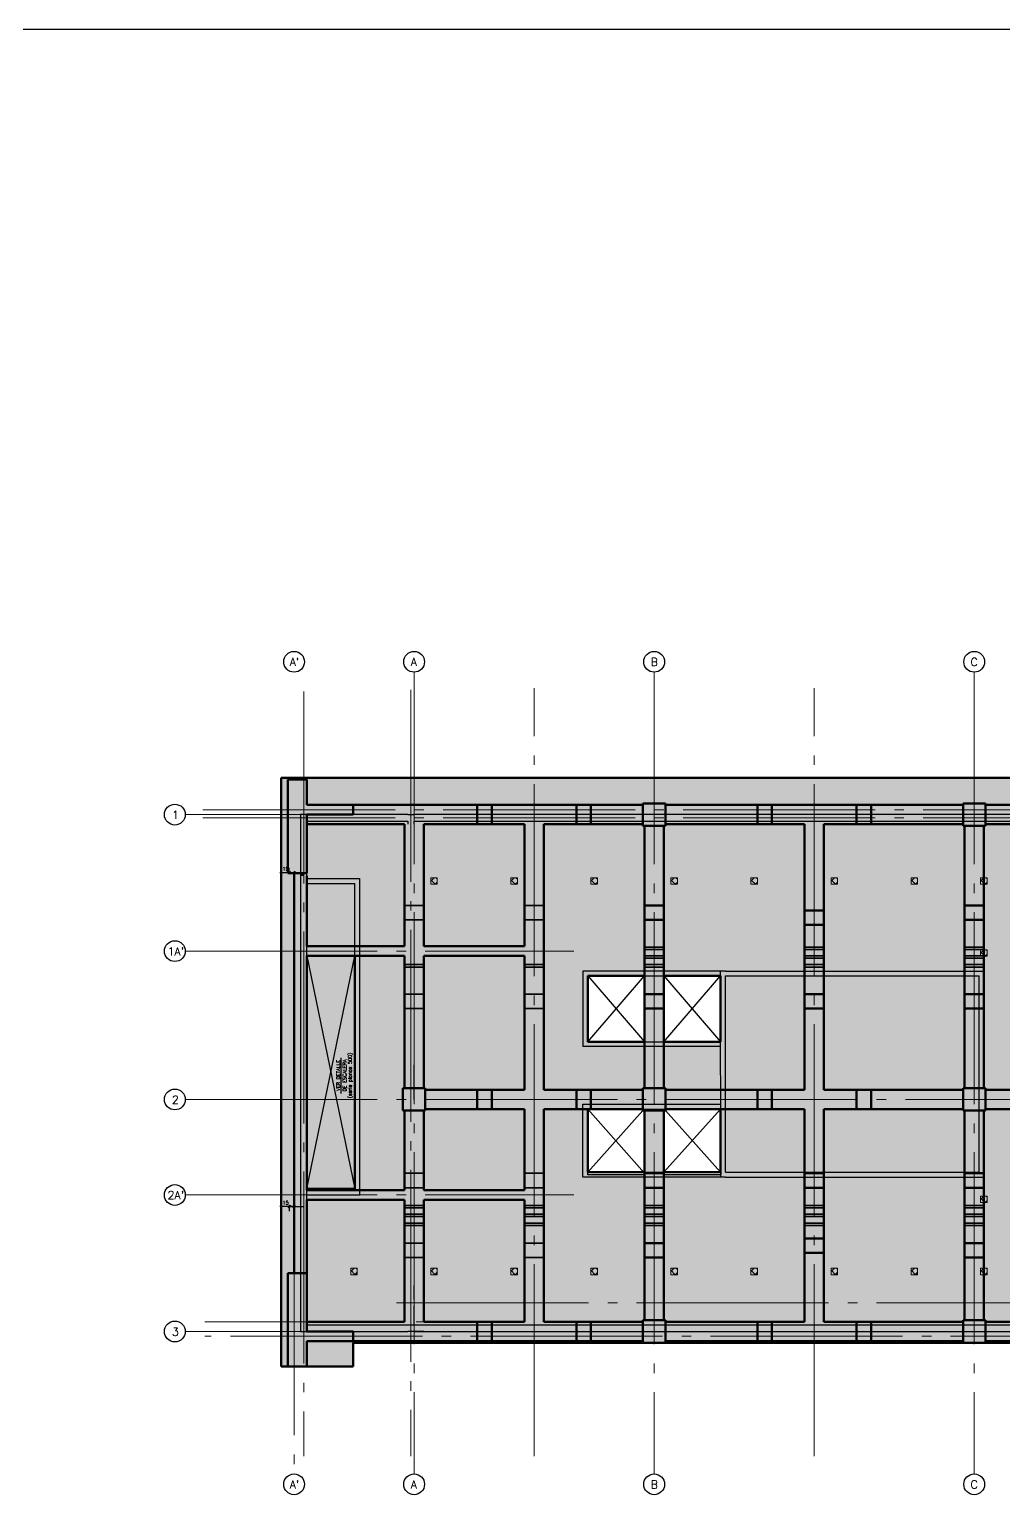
# Model space of a CAD drawing. Extents: x -970 to 10525, y -5 to 8110.
# Drawn here: x 4777 to 7822, y 3531 to 8110 of the extents above; entities that cross this region are included whole.
import ezdxf
from ezdxf.enums import TextEntityAlignment as Align
from ezdxf.xclip import XClip

# ---------------------------------------------------------------- set-up
doc = ezdxf.new("R2010")
doc.units = 0
doc.header["$LTSCALE"] = 60
doc.header["$MEASUREMENT"] = 0
doc.header["$XCLIPFRAME"] = 0
for name, pattern in [('2024_22-102$0$DASHED', [0.75, 0.5, -0.25]), ('2024_22-102$0$EJES', [12.5, 10, -1, 0.5, -1]), ('2024_22-102$0$HIDDEN', [0.375, 0.25, -0.125]), ('2024_22-102$0$RLE-PROYECCION', [53.5785, 35.71875, -17.85975])]:
    doc.linetypes.add(name, pattern=pattern)
doc.layers.get('0').update_dxf_attribs({"linetype": 'CONTINUOUS'})
for name, color, linetype in [('2024_22-102$0$RLA-TEXTOS1', 9, 'CONTINUOUS'), ('2024_22-102$0$RLE-COTAS1', 2, 'CONTINUOUS'), ('2024_22-102$0$RLE-HATCH2', 1, '2024_22-102$0$HIDDEN'), ('2024_22-102$0$RLE-SEGMENTOS1', 3, 'CONTINUOUS'), ('2024_22-102$0$RLE-VANOS', 1, 'CONTINUOUS'), ('HATCH CARGAS', 1, 'CONTINUOUS'), ('RLA-FORMATO', 7, 'CONTINUOUS')]:
    doc.layers.add(name, color=color, linetype=linetype)
for name, color, linetype, lineweight in [('2024_22-102$0$RLE-EJE', 3, 'CONTINUOUS', 25), ('2024_22-102$0$RLE-EJES', 1, '2024_22-102$0$EJES', 15), ('2024_22-102$0$RLE-LOSA', 90, 'CONTINUOUS', 15), ('2024_22-102$0$RLE-MURO', 3, 'CONTINUOUS', 25), ('2024_22-102$0$RLE-PILAR', 3, 'CONTINUOUS', 25), ('2024_22-102$0$RLE-PROYECCION', 3, 'CONTINUOUS', 15), ('2024_22-102$0$RLE-VIGA', 3, 'CONTINUOUS', 15)]:
    doc.layers.add(name, color=color, linetype=linetype, lineweight=lineweight)
doc.styles.add('2024_22-102$0$ROMAND', font='romand', dxfattribs={"height": 31.5})
doc.styles.add('2024_22-102$0$ROMANS', font='romans.shx', dxfattribs={"height": 11.25})
doc.dimstyles.new('2024_22-102$0$ING-50', dxfattribs={"dimscale": 50, "dimtxt": 0.27, "dimasz": 0.3, "dimexe": 0, "dimexo": 0, "dimgap": 0.1, "dimtad": 1, "dimdec": 1, "dimzin": 12, "dimdsep": 46, "dimtxsty": '2024_22-102$0$ROMANS', "dimblk": '2024_22-102$0$TICK1', "dimblk1": '2024_22-102$0$TICK1', "dimblk2": '2024_22-102$0$TICK1', "dimcen": 0.09, "dimclrd": 2, "dimclre": 1, "dimclrt": 3, "dimadec": 0, "dimazin": 0, "dimtfac": 1, "dimtdec": 0, "dimtix": 1, "dimtmove": 2, "dimatfit": 3, "dimldrblk": '2024_22-102$0$TICK1', "dimfxl": 0, "dimfxlon": 1, "dimtolj": 1, "dimtzin": 0, "dimarcsym": 0})

# ---------------------------------------------------------------- blocks, each defined once
blk = doc.blocks.new('2024_22-102$0$TICK1')
at = {"color": 2}
for points in [[(0, 0), (-1, 0)], [(0, 0), (1, 0)]]:
    blk.add_lwpolyline(points, dxfattribs=at)
at = {"color": 2, "const_width": 0.2}
blk.add_lwpolyline([(-0.3, -0.3), (0.3, 0.3)], dxfattribs=at)
blk = doc.blocks.new('*D37')
at = {"layer": '2024_22-102$0$RLE-COTAS1', "color": 2, "lineweight": -2, "transparency": 16777216}
for p, q in [((1080.2, 1803.4), (1065.2, 1803.4)), ((1095.2, 1803.4), (1110.2, 1803.4)), ((1125.2, 1803.4), (1140.2, 1803.4))]:
    blk.add_line(p, q, dxfattribs=at)
at = {"layer": '2024_22-102$0$RLE-COTAS1', "color": 1, "lineweight": -2, "transparency": 16777216}
for p, q in [((1095.2, 1808.4), (1095.2, 1788.4)), ((1110.2, 1809.8), (1110.2, 1788.4))]:
    blk.add_line(p, q, dxfattribs=at)
at = {"layer": '2024_22-102$0$RLE-COTAS1', "color": 2, "lineweight": -2, "transparency": 16777216, "xscale": 15, "yscale": 15, "zscale": 15}
blk.add_blockref('2024_22-102$0$TICK1', (1095.2, 1803.4), dxfattribs=at)
at = {"layer": '2024_22-102$0$RLE-COTAS1', "color": 2, "lineweight": -2, "transparency": 16777216, "xscale": 15, "yscale": 15, "zscale": 15, "rotation": 180}
blk.add_blockref('2024_22-102$0$TICK1', (1110.2, 1803.4), dxfattribs=at)
at = {"layer": '2024_22-102$0$RLE-COTAS1', "color": 3, "transparency": 16777216, "insert": (1074.2, 1820.9), "char_height": 11.25, "width": 22.151, "attachment_point": 1, "line_spacing_factor": 0.941778, "style": '2024_22-102$0$ROMANS'}
blk.add_mtext('\\A1;15', dxfattribs=at)
blk = doc.blocks.new('*D39')
at = {"layer": '2024_22-102$0$RLE-COTAS1', "color": 2, "lineweight": -2, "transparency": 16777216}
for p, q in [((1080.2, 2846.5), (1065.2, 2846.5)), ((1095.2, 2846.5), (1110.2, 2846.5)), ((1125.2, 2846.5), (1140.2, 2846.5))]:
    blk.add_line(p, q, dxfattribs=at)
at = {"layer": '2024_22-102$0$RLE-COTAS1', "color": 1, "lineweight": -2, "transparency": 16777216}
for p, q in [((1095.2, 2841.5), (1095.2, 2861.5)), ((1110.2, 2851.5), (1110.2, 2831.5))]:
    blk.add_line(p, q, dxfattribs=at)
at = {"layer": '2024_22-102$0$RLE-COTAS1', "color": 2, "lineweight": -2, "transparency": 16777216, "xscale": 15, "yscale": 15, "zscale": 15}
blk.add_blockref('2024_22-102$0$TICK1', (1095.2, 2846.5), dxfattribs=at)
at = {"layer": '2024_22-102$0$RLE-COTAS1', "color": 2, "lineweight": -2, "transparency": 16777216, "xscale": 15, "yscale": 15, "zscale": 15, "rotation": 180}
blk.add_blockref('2024_22-102$0$TICK1', (1110.2, 2846.5), dxfattribs=at)
at = {"layer": '2024_22-102$0$RLE-COTAS1', "color": 3, "transparency": 16777216, "insert": (1073.8, 2864.1), "char_height": 11.25, "width": 22.151, "attachment_point": 1, "line_spacing_factor": 0.941778, "style": '2024_22-102$0$ROMANS'}
blk.add_mtext('\\A1;15', dxfattribs=at)
blk = doc.blocks.new('2024_22-102')
at = {"layer": '2024_22-102$0$RLE-HATCH2', "linetype": '2024_22-102$0$RLE-PROYECCION'}
h = blk.add_hatch(dxfattribs=at)
h.set_pattern_fill('ANSI37', color=1, scale=5.15625, style=0)
h.set_pattern_definition([(45, (-66652.227, 21923.207), (-11.5761114, 11.5761114), []), (135, (-66652.227, 21923.207), (-11.5761114, -11.5761114), [])])
h.paths.add_polyline_path([(1557.7, 2810.433), (1557.7, 2830.433), (1537.7, 2830.433), (1537.7, 2810.433)])
h = blk.add_hatch(dxfattribs=at)
h.set_pattern_fill('ANSI37', color=1, scale=5.15625, style=0)
h.set_pattern_definition([(45, (-66402.227, 21923.207), (-11.5761114, 11.5761114), []), (135, (-66402.227, 21923.207), (-11.5761114, -11.5761114), [])])
h.paths.add_polyline_path([(1807.7, 2810.433), (1807.7, 2830.433), (1787.7, 2830.433), (1787.7, 2810.433)])
h = blk.add_hatch(dxfattribs=at)
h.set_pattern_fill('ANSI37', color=1, scale=5.15625, style=0)
h.set_pattern_definition([(45, (-66152.227, 21923.207), (-11.5761114, 11.5761114), []), (135, (-66152.227, 21923.207), (-11.5761114, -11.5761114), [])])
h.paths.add_polyline_path([(2057.7, 2810.433), (2057.7, 2830.433), (2037.7, 2830.433), (2037.7, 2810.433)])
h = blk.add_hatch(dxfattribs=at)
h.set_pattern_fill('ANSI37', color=1, scale=5.15625, style=0)
h.set_pattern_definition([(45, (-65902.227, 21923.207), (-11.5761114, 11.5761114), []), (135, (-65902.227, 21923.207), (-11.5761114, -11.5761114), [])])
h.paths.add_polyline_path([(2307.7, 2810.433), (2307.7, 2830.433), (2287.7, 2830.433), (2287.7, 2810.433)])
h = blk.add_hatch(dxfattribs=at)
h.set_pattern_fill('ANSI37', color=1, scale=5.15625, style=0)
h.set_pattern_definition([(45, (-65652.227, 21923.207), (-11.5761114, 11.5761114), []), (135, (-65652.227, 21923.207), (-11.5761114, -11.5761114), [])])
h.paths.add_polyline_path([(2557.7, 2810.433), (2557.7, 2830.433), (2537.7, 2830.433), (2537.7, 2810.433)])
h = blk.add_hatch(dxfattribs=at)
h.set_pattern_fill('ANSI37', color=1, scale=5.15625, style=0)
h.set_pattern_definition([(45, (-65402.227, 21923.207), (-11.5761114, 11.5761114), []), (135, (-65402.227, 21923.207), (-11.5761114, -11.5761114), [])])
h.paths.add_polyline_path([(2807.7, 2810.433), (2807.7, 2830.433), (2787.7, 2830.433), (2787.7, 2810.433)])
h = blk.add_hatch(dxfattribs=at)
h.set_pattern_fill('ANSI37', color=1, scale=5.15625, style=0)
h.set_pattern_definition([(45, (-65152.227, 21923.207), (-11.5761114, 11.5761114), []), (135, (-65152.227, 21923.207), (-11.5761114, -11.5761114), [])])
h.paths.add_polyline_path([(3057.7, 2810.433), (3057.7, 2830.433), (3037.7, 2830.433), (3037.7, 2810.433)])
h = blk.add_hatch(dxfattribs=at)
h.set_pattern_fill('ANSI37', color=1, scale=5.15625, style=0)
h.set_pattern_definition([(45, (-64934.727, 21923.207), (-11.5761114, 11.5761114), []), (135, (-64934.727, 21923.207), (-11.5761114, -11.5761114), [])])
h.paths.add_polyline_path([(3275.2, 2810.433), (3275.2, 2830.433), (3255.2, 2830.433), (3255.2, 2810.433)])
h = blk.add_hatch(dxfattribs=at)
h.set_pattern_fill('ANSI37', color=1, scale=5.15625, style=0)
h.set_pattern_definition([(45, (-64934.727, 21698.207), (-11.5761114, 11.5761114), []), (135, (-64934.727, 21698.207), (-11.5761114, -11.5761114), [])])
h.paths.add_polyline_path([(3275.2, 2585.433), (3275.2, 2605.433), (3255.2, 2605.433), (3255.2, 2585.433)])
h = blk.add_hatch(dxfattribs=at)
h.set_pattern_fill('ANSI37', color=1, scale=5.15625, style=0)
h.set_pattern_definition([(45, (-64934.727, 20928.207), (-11.5761114, 11.5761114), []), (135, (-64934.727, 20928.207), (-11.5761114, -11.5761114), [])])
h.paths.add_polyline_path([(3275.2, 1815.433), (3275.2, 1835.433), (3255.2, 1835.433), (3255.2, 1815.433)])
h = blk.add_hatch(dxfattribs=at)
h.set_pattern_fill('ANSI37', color=1, scale=5.15625, style=0)
h.set_pattern_definition([(45, (-66902.227, 20703.207), (-11.5761114, 11.5761114), []), (135, (-66902.227, 20703.207), (-11.5761114, -11.5761114), [])])
h.paths.add_polyline_path([(1307.7, 1590.433), (1307.7, 1610.433), (1287.7, 1610.433), (1287.7, 1590.433)])
h = blk.add_hatch(dxfattribs=at)
h.set_pattern_fill('ANSI37', color=1, scale=5.15625, style=0)
h.set_pattern_definition([(45, (-66652.227, 20703.207), (-11.5761114, 11.5761114), []), (135, (-66652.227, 20703.207), (-11.5761114, -11.5761114), [])])
h.paths.add_polyline_path([(1557.7, 1590.433), (1557.7, 1610.433), (1537.7, 1610.433), (1537.7, 1590.433)])
h = blk.add_hatch(dxfattribs=at)
h.set_pattern_fill('ANSI37', color=1, scale=5.15625, style=0)
h.set_pattern_definition([(45, (-66402.227, 20703.207), (-11.5761114, 11.5761114), []), (135, (-66402.227, 20703.207), (-11.5761114, -11.5761114), [])])
h.paths.add_polyline_path([(1807.7, 1590.433), (1807.7, 1610.433), (1787.7, 1610.433), (1787.7, 1590.433)])
h = blk.add_hatch(dxfattribs=at)
h.set_pattern_fill('ANSI37', color=1, scale=5.15625, style=0)
h.set_pattern_definition([(45, (-66152.227, 20703.207), (-11.5761114, 11.5761114), []), (135, (-66152.227, 20703.207), (-11.5761114, -11.5761114), [])])
h.paths.add_polyline_path([(2057.7, 1590.433), (2057.7, 1610.433), (2037.7, 1610.433), (2037.7, 1590.433)])
h = blk.add_hatch(dxfattribs=at)
h.set_pattern_fill('ANSI37', color=1, scale=5.15625, style=0)
h.set_pattern_definition([(45, (-65902.227, 20703.207), (-11.5761114, 11.5761114), []), (135, (-65902.227, 20703.207), (-11.5761114, -11.5761114), [])])
h.paths.add_polyline_path([(2307.7, 1590.433), (2307.7, 1610.433), (2287.7, 1610.433), (2287.7, 1590.433)])
h = blk.add_hatch(dxfattribs=at)
h.set_pattern_fill('ANSI37', color=1, scale=5.15625, style=0)
h.set_pattern_definition([(45, (-65652.227, 20703.207), (-11.5761114, 11.5761114), []), (135, (-65652.227, 20703.207), (-11.5761114, -11.5761114), [])])
h.paths.add_polyline_path([(2557.7, 1590.433), (2557.7, 1610.433), (2537.7, 1610.433), (2537.7, 1590.433)])
h = blk.add_hatch(dxfattribs=at)
h.set_pattern_fill('ANSI37', color=1, scale=5.15625, style=0)
h.set_pattern_definition([(45, (-65402.227, 20703.207), (-11.5761114, 11.5761114), []), (135, (-65402.227, 20703.207), (-11.5761114, -11.5761114), [])])
h.paths.add_polyline_path([(2807.7, 1590.433), (2807.7, 1610.433), (2787.7, 1610.433), (2787.7, 1590.433)])
h = blk.add_hatch(dxfattribs=at)
h.set_pattern_fill('ANSI37', color=1, scale=5.15625, style=0)
h.set_pattern_definition([(45, (-65152.227, 20703.207), (-11.5761114, 11.5761114), []), (135, (-65152.227, 20703.207), (-11.5761114, -11.5761114), [])])
h.paths.add_polyline_path([(3057.7, 1590.433), (3057.7, 1610.433), (3037.7, 1610.433), (3037.7, 1590.433)])
h = blk.add_hatch(dxfattribs=at)
h.set_pattern_fill('ANSI37', color=1, scale=5.15625, style=0)
h.set_pattern_definition([(45, (-64934.727, 20703.207), (-11.5761114, 11.5761114), []), (135, (-64934.727, 20703.207), (-11.5761114, -11.5761114), [])])
h.paths.add_polyline_path([(3275.2, 1590.433), (3275.2, 1610.433), (3255.2, 1610.433), (3255.2, 1590.433)])
at = {"layer": '2024_22-102$0$RLA-TEXTOS1', "color": 5}
blk.add_line((1257.126, 2156.859), (1257.126, 2268.064), dxfattribs=at)
at = {"layer": '2024_22-102$0$RLE-EJE'}
for centre in [(1110.199, 3505.433), (1485.2, 3505.433), (2235.2, 3505.433), (3235.2, 3505.433), (737.699, 3027.933), (737.699, 2601.433), (737.699, 2137.933), (737.699, 1839.433), (737.699, 1412.933), (1110.199, 935.433), (1485.2, 935.433), (2235.2, 935.433), (3235.2, 935.433)]:
    blk.add_circle(centre, 32.5, dxfattribs=at)
at = {"layer": '2024_22-102$0$RLE-EJES', "linetype": '2024_22-102$0$EJES', "lineweight": 9}
for p, q in [((1485.2, 3472.933), (1485.2, 967.933)), ((2235.2, 3472.933), (2235.2, 967.933)), ((3235.2, 3472.933), (3235.2, 967.933)), ((770.199, 3027.933), (4570.199, 3027.933)), ((770.199, 2601.433), (1984.718, 2601.433)), ((770.199, 2137.933), (4570.199, 2137.933)), ((770.199, 1839.433), (1984.718, 1839.433)), ((1110.199, 1688.755), (1110.199, 967.933)), ((770.199, 1412.933), (4570.199, 1412.933))]:
    blk.add_line(p, q, dxfattribs=at)
at = {"layer": '2024_22-102$0$RLE-EJES', "linetype": '2024_22-102$0$EJES'}
for p, q in [((1140.199, 3412.933), (1140.199, 1022.933)), ((1475.2, 3417.933), (1475.2, 1022.933)), ((1860.2, 1022.933), (1860.2, 3422.933)), ((2735.2, 1022.933), (2735.2, 3422.933)), ((825.554, 3042.933), (4515.554, 3042.933)), ((825.554, 3017.933), (4515.554, 3017.933)), ((1430.2, 1502.933), (4460.2, 1502.933)), ((831.199, 1442.933), (1560.199, 1442.933)), ((4511.199, 1397.933), (831.199, 1397.933))]:
    blk.add_line(p, q, dxfattribs=at)
at = {"layer": '2024_22-102$0$RLE-LOSA', "color": 3, "lineweight": 50}
for p, q in [((1070.199, 1303.933), (1070.199, 3142.933)), ((1070.199, 3142.933), (4270.199, 3142.933)), ((1300.199, 1858.433), (1300.199, 2586.433)), ((2027.5, 2523.933), (2027.5, 2317.933)), ((2205.2, 2523.933), (2027.5, 2523.933)), ((2442.9, 2523.933), (2265.2, 2523.933)), ((2442.9, 2523.933), (2442.9, 2317.933)), ((2205.2, 2317.933), (2027.5, 2317.933)), ((2442.9, 2317.933), (2265.2, 2317.933)), ((2027.5, 1910.433), (2027.5, 2107.933)), ((2442.9, 1910.433), (2442.9, 2107.933)), ((2205.2, 1910.433), (2027.5, 1910.433)), ((2442.9, 1910.433), (2265.2, 1910.433)), ((1150.199, 1858.433), (1300.199, 1858.433)), ((2200.2, 1377.933), (1295.199, 1377.933)), ((1295.199, 1377.933), (1295.199, 1303.933)), ((3200.2, 1377.933), (2270.2, 1377.933)), ((4245.2, 1377.933), (3270.2, 1377.933)), ((1295.199, 1303.933), (1070.199, 1303.933))]:
    blk.add_line(p, q, dxfattribs=at)
at = {"layer": '2024_22-102$0$RLE-MURO', "lineweight": 70}
for p, q in [((1090.199, 2845.433), (1090.199, 3137.433)), ((1090.199, 3137.433), (1150.199, 3137.433)), ((1150.199, 3137.433), (1150.199, 3057.933)), ((1150.199, 3057.933), (1295.199, 3057.933)), ((1150.199, 3027.933), (1150.199, 2845.433)), ((1295.199, 3027.933), (1150.199, 3027.933)), ((1295.199, 3057.933), (1295.199, 3027.933)), ((1150.199, 2845.433), (1090.199, 2845.433)), ((1090.199, 1303.933), (1090.199, 1595.433)), ((1090.199, 1595.433), (1150.199, 1595.433)), ((1150.199, 1595.433), (1150.199, 1412.933)), ((1150.199, 1412.933), (1295.199, 1412.933)), ((1295.199, 1382.933), (1150.199, 1382.933)), ((1150.199, 1382.933), (1150.199, 1303.933)), ((1295.199, 1412.933), (1295.199, 1382.933)), ((1150.199, 1303.933), (1090.199, 1303.933))]:
    blk.add_line(p, q, dxfattribs=at)
at = {"layer": '2024_22-102$0$RLE-PILAR', "lineweight": 70}
for p, q in [((2200.2, 2992.933), (2200.2, 3062.933)), ((2200.2, 3062.933), (2270.2, 3062.933)), ((2270.2, 3062.933), (2270.2, 2992.933)), ((3200.2, 2992.933), (3200.2, 3062.933)), ((3200.2, 3062.933), (3270.2, 3062.933)), ((3270.2, 3062.933), (3270.2, 2992.933)), ((2270.2, 2992.933), (2200.2, 2992.933)), ((3270.2, 2992.933), (3200.2, 2992.933)), ((1450.2, 2102.933), (1450.2, 2172.933)), ((1450.2, 2172.933), (1520.2, 2172.933)), ((1520.2, 2172.933), (1520.2, 2102.933)), ((2200.2, 2102.933), (2200.2, 2172.933)), ((2200.2, 2172.933), (2270.2, 2172.933)), ((2270.2, 2172.933), (2270.2, 2102.933)), ((3200.2, 2102.933), (3200.2, 2172.933)), ((3200.2, 2172.933), (3270.2, 2172.933)), ((3270.2, 2172.933), (3270.2, 2102.933)), ((1520.2, 2102.933), (1450.2, 2102.933)), ((2270.2, 2102.933), (2200.2, 2102.933)), ((3270.2, 2102.933), (3200.2, 2102.933)), ((2200.2, 1377.933), (2200.2, 1447.933)), ((2200.2, 1447.933), (2270.2, 1447.933)), ((2270.2, 1447.933), (2270.2, 1377.933)), ((3200.2, 1377.933), (3200.2, 1447.933)), ((3200.2, 1447.933), (3270.2, 1447.933)), ((3270.2, 1447.933), (3270.2, 1377.933)), ((2270.2, 1377.933), (2200.2, 1377.933)), ((3270.2, 1377.933), (3200.2, 1377.933))]:
    blk.add_line(p, q, dxfattribs=at)
at = {"layer": '2024_22-102$0$RLE-PROYECCION', "lineweight": 25}
for p, q in [((1130.199, 3027.933), (1130.199, 3007.933)), ((1150.194, 3027.933), (1130.199, 3027.933)), ((1350.053, 3027.933), (1295.204, 3027.933)), ((1455.195, 3027.933), (1350.053, 3027.933)), ((2235.2, 3027.933), (2200.205, 3027.933)), ((2270.195, 3027.933), (2235.2, 3027.933)), ((3235.2, 3027.933), (3200.205, 3027.933)), ((3270.195, 3027.933), (3235.2, 3027.933)), ((1130.199, 3007.933), (1130.199, 2836.328)), ((1150.199, 3007.933), (1165.553, 3007.933)), ((1165.553, 3007.933), (1320.553, 3007.933)), ((1320.553, 3007.933), (1455.195, 3007.933)), ((2200.205, 3007.933), (2235.2, 3007.933)), ((2235.2, 3007.933), (2270.195, 3007.933)), ((3200.205, 3007.933), (3235.2, 3007.933)), ((3235.2, 3007.933), (3270.195, 3007.933)), ((1130.199, 2836.328), (1130.199, 2681.328)), ((1150.199, 2827.933), (1315.199, 2827.933)), ((1150.199, 2812.933), (1300.199, 2812.933)), ((1300.199, 2586.433), (1300.199, 2812.933)), ((1315.199, 1839.433), (1315.199, 2827.933)), ((1130.199, 2681.328), (1130.199, 2347.893)), ((1150.199, 2586.433), (1150.199, 2616.428)), ((1130.199, 2347.893), (1130.199, 2192.893)), ((1485.2, 2137.933), (1485.2, 2246.291)), ((1130.199, 2192.893), (1130.199, 1778.755)), ((1150.199, 1824.438), (1150.199, 1854.428)), ((1150.199, 1839.433), (1315.199, 1839.433)), ((1130.199, 1778.755), (1130.199, 1623.755)), ((1130.199, 1623.755), (1130.199, 1452.933)), ((1485.2, 1512.933), (1485.2, 1556.291)), ((1485.2, 1442.938), (1485.2, 1492.933)), ((1130.199, 1452.933), (1130.199, 1412.933)), ((1485.2, 1432.933), (1455.2, 1432.933)), ((1860.2, 1432.933), (1830.205, 1432.933)), ((1890.195, 1432.933), (1860.2, 1432.933)), ((1130.199, 1412.933), (1166.779, 1412.933)), ((1166.779, 1412.933), (1256.779, 1412.933)), ((1256.779, 1412.933), (1455.195, 1412.933)), ((1485.2, 1412.933), (1515.195, 1412.933)), ((1515.195, 1412.933), (1485.2, 1412.933)), ((1830.205, 1412.933), (1860.2, 1412.933)), ((1860.2, 1412.933), (1890.195, 1412.933))]:
    blk.add_line(p, q, dxfattribs=at)
at = {"layer": '2024_22-102$0$RLE-PROYECCION', "linetype": '2024_22-102$0$DASHED'}
for p, q in [((1537.7, 2810.433), (1537.7, 2830.433)), ((1537.7, 2830.433), (1557.7, 2830.433)), ((1557.7, 2810.433), (1537.7, 2810.433)), ((1557.7, 2830.433), (1557.7, 2810.433)), ((1787.7, 2810.433), (1787.7, 2830.433)), ((1787.7, 2830.433), (1807.7, 2830.433)), ((1807.7, 2810.433), (1787.7, 2810.433)), ((1807.7, 2830.433), (1807.7, 2810.433)), ((2037.7, 2810.433), (2037.7, 2830.433)), ((2037.7, 2830.433), (2057.7, 2830.433)), ((2057.7, 2810.433), (2037.7, 2810.433)), ((2057.7, 2830.433), (2057.7, 2810.433)), ((2287.7, 2810.433), (2287.7, 2830.433)), ((2287.7, 2830.433), (2307.7, 2830.433)), ((2307.7, 2810.433), (2287.7, 2810.433)), ((2307.7, 2830.433), (2307.7, 2810.433)), ((2537.7, 2810.433), (2537.7, 2830.433)), ((2537.7, 2830.433), (2557.7, 2830.433)), ((2557.7, 2810.433), (2537.7, 2810.433)), ((2557.7, 2830.433), (2557.7, 2810.433)), ((2787.7, 2810.433), (2787.7, 2830.433)), ((2787.7, 2830.433), (2807.7, 2830.433)), ((2807.7, 2810.433), (2787.7, 2810.433)), ((2807.7, 2830.433), (2807.7, 2810.433)), ((3037.7, 2810.433), (3037.7, 2830.433)), ((3037.7, 2830.433), (3057.7, 2830.433)), ((3057.7, 2810.433), (3037.7, 2810.433)), ((3057.7, 2830.433), (3057.7, 2810.433)), ((3255.2, 2810.433), (3255.2, 2830.433)), ((3255.2, 2830.433), (3275.2, 2830.433)), ((3275.2, 2810.433), (3255.2, 2810.433)), ((3275.2, 2830.433), (3275.2, 2810.433)), ((3255.2, 2585.433), (3255.2, 2605.433)), ((3255.2, 2605.433), (3275.2, 2605.433)), ((3275.2, 2585.433), (3255.2, 2585.433)), ((3275.2, 2605.433), (3275.2, 2585.433)), ((3255.2, 1815.433), (3255.2, 1835.433)), ((3255.2, 1835.433), (3275.2, 1835.433)), ((3275.2, 1835.433), (3275.2, 1815.433)), ((3275.2, 1815.433), (3255.2, 1815.433)), ((1287.7, 1590.433), (1287.7, 1610.433)), ((1287.7, 1610.433), (1307.7, 1610.433)), ((1307.7, 1610.433), (1307.7, 1590.433)), ((1537.7, 1590.433), (1537.7, 1610.433)), ((1537.7, 1610.433), (1557.7, 1610.433)), ((1557.7, 1610.433), (1557.7, 1590.433)), ((1787.7, 1590.433), (1787.7, 1610.433)), ((1787.7, 1610.433), (1807.7, 1610.433)), ((1807.7, 1610.433), (1807.7, 1590.433)), ((2037.7, 1590.433), (2037.7, 1610.433)), ((2037.7, 1610.433), (2057.7, 1610.433)), ((2057.7, 1610.433), (2057.7, 1590.433)), ((2287.7, 1590.433), (2287.7, 1610.433)), ((2287.7, 1610.433), (2307.7, 1610.433)), ((2307.7, 1610.433), (2307.7, 1590.433)), ((2537.7, 1590.433), (2537.7, 1610.433)), ((2537.7, 1610.433), (2557.7, 1610.433)), ((2557.7, 1610.433), (2557.7, 1590.433)), ((2787.7, 1590.433), (2787.7, 1610.433)), ((2787.7, 1610.433), (2807.7, 1610.433)), ((2807.7, 1610.433), (2807.7, 1590.433)), ((3037.7, 1590.433), (3037.7, 1610.433)), ((3037.7, 1610.433), (3057.7, 1610.433)), ((3057.7, 1610.433), (3057.7, 1590.433)), ((3255.2, 1590.433), (3255.2, 1610.433)), ((3255.2, 1610.433), (3275.2, 1610.433)), ((3275.2, 1610.433), (3275.2, 1590.433)), ((1307.7, 1590.433), (1287.7, 1590.433)), ((1557.7, 1590.433), (1537.7, 1590.433)), ((1807.7, 1590.433), (1787.7, 1590.433)), ((2057.7, 1590.433), (2037.7, 1590.433)), ((2307.7, 1590.433), (2287.7, 1590.433)), ((2557.7, 1590.433), (2537.7, 1590.433)), ((2807.7, 1590.433), (2787.7, 1590.433)), ((3057.7, 1590.433), (3037.7, 1590.433)), ((3275.2, 1590.433), (3255.2, 1590.433))]:
    blk.add_line(p, q, dxfattribs=at)
at = {"layer": '2024_22-102$0$RLE-SEGMENTOS1', "lineweight": 25}
for p, q in [((1465.2, 3027.933), (1455.2, 3027.933)), ((1465.2, 3027.933), (1485.2, 3027.933)), ((1586.682, 3027.933), (1485.2, 3027.933)), ((1741.682, 3027.933), (1586.682, 3027.933)), ((1860.2, 3027.933), (1741.682, 3027.933)), ((1986.682, 3027.933), (1860.2, 3027.933)), ((2141.682, 3027.933), (1986.682, 3027.933)), ((2200.2, 3027.933), (2141.682, 3027.933)), ((2366.746, 3027.933), (2270.2, 3027.933)), ((2521.746, 3027.933), (2366.746, 3027.933)), ((2735.2, 3027.933), (2521.746, 3027.933)), ((2886.746, 3027.933), (2735.2, 3027.933)), ((3041.746, 3027.933), (2886.746, 3027.933)), ((3200.2, 3027.933), (3041.746, 3027.933)), ((3416.746, 3027.933), (3270.2, 3027.933)), ((1455.2, 3007.933), (1465.2, 3007.933)), ((1465.2, 3007.933), (1465.2, 2997.933)), ((1485.2, 3007.933), (1586.682, 3007.933)), ((1485.2, 2997.933), (1485.2, 3007.933)), ((1586.682, 3007.933), (1741.682, 3007.933)), ((1741.682, 3007.933), (1860.2, 3007.933)), ((1860.2, 3007.933), (1986.682, 3007.933)), ((1986.682, 3007.933), (2141.682, 3007.933)), ((2141.682, 3007.933), (2200.2, 3007.933)), ((2270.2, 3007.933), (2366.746, 3007.933)), ((2366.746, 3007.933), (2521.746, 3007.933)), ((2521.746, 3007.933), (2735.2, 3007.933)), ((2735.2, 3007.933), (2886.746, 3007.933)), ((2886.746, 3007.933), (3041.746, 3007.933)), ((3041.746, 3007.933), (3200.2, 3007.933)), ((3270.2, 3007.933), (3416.746, 3007.933)), ((1150.199, 2836.328), (1150.199, 2845.433)), ((1150.199, 2746.328), (1150.199, 2836.328)), ((1150.199, 2616.433), (1150.199, 2746.328)), ((2457.9, 2538.933), (2012.5, 2538.933)), ((2012.5, 2538.933), (2012.5, 2302.933)), ((2205.2, 2523.933), (2265.2, 2523.933)), ((2442.9, 2523.933), (2442.9, 2538.933)), ((2457.9, 2538.933), (3265.2, 2538.933)), ((2457.9, 1910.433), (2457.9, 2523.933)), ((2457.9, 2523.933), (3250.2, 2523.933)), ((3250.2, 1910.433), (3250.2, 2523.933)), ((2442.9, 2302.933), (2012.5, 2302.933)), ((2205.2, 2317.933), (2265.2, 2317.933)), ((2443.194, 2107.933), (2442.9, 2317.933)), ((2012.5, 1895.433), (2012.5, 2122.933)), ((2012.5, 2122.933), (2443.173, 2122.933)), ((2200.2, 2107.933), (2270.2, 2107.933)), ((2457.9, 1895.433), (2012.5, 1895.433)), ((2205.2, 1910.433), (2265.2, 1910.433)), ((2442.9, 1910.433), (2442.9, 1895.433)), ((2457.9, 1910.433), (3250.2, 1910.433)), ((2457.9, 1895.433), (3265.2, 1895.433)), ((1150.199, 1854.433), (1150.199, 1858.433)), ((1150.199, 1778.755), (1150.199, 1824.433)), ((1150.199, 1688.755), (1150.199, 1778.755)), ((1150.199, 1595.433), (1150.199, 1688.755)), ((1166.779, 1432.933), (1150.199, 1432.933)), ((1256.779, 1432.933), (1166.779, 1432.933)), ((1455.2, 1432.933), (1256.779, 1432.933)), ((1485.2, 1432.933), (1485.2, 1442.933)), ((1830.2, 1432.933), (1485.2, 1432.933)), ((1610.572, 1432.933), (1520.572, 1432.933)), ((1969.233, 1432.933), (1890.2, 1432.933)), ((2059.233, 1432.933), (1969.233, 1432.933)), ((2235.2, 1432.933), (2059.233, 1432.933)), ((2379.233, 1432.933), (2235.2, 1432.933)), ((2469.233, 1432.933), (2379.233, 1432.933)), ((2735.2, 1432.933), (2469.233, 1432.933)), ((2939.233, 1432.933), (2735.2, 1432.933)), ((3029.233, 1432.933), (2939.233, 1432.933)), ((3235.2, 1432.933), (3029.233, 1432.933)), ((3379.233, 1432.933), (3235.2, 1432.933)), ((1130.199, 1412.933), (1148.489, 1412.933)), ((1455.2, 1412.933), (1465.2, 1412.933)), ((1485.2, 1412.933), (1465.2, 1412.933)), ((1515.2, 1412.933), (1830.2, 1412.933)), ((1890.2, 1412.933), (1969.233, 1412.933)), ((1969.233, 1412.933), (2059.233, 1412.933)), ((2059.233, 1412.933), (2235.2, 1412.933)), ((2235.2, 1412.933), (2379.233, 1412.933)), ((2379.233, 1412.933), (2469.233, 1412.933)), ((2469.233, 1412.933), (2735.2, 1412.933)), ((2735.2, 1412.933), (2939.233, 1412.933)), ((2939.233, 1412.933), (3029.233, 1412.933)), ((3029.233, 1412.933), (3235.2, 1412.933)), ((3235.2, 1412.933), (3379.233, 1412.933))]:
    blk.add_line(p, q, dxfattribs=at)
at = {"layer": '2024_22-102$0$RLE-SEGMENTOS1', "lineweight": 50}
for p, q in [((1682.699, 3057.933), (1682.699, 2997.933)), ((1727.699, 3057.933), (1727.699, 2997.933)), ((1992.699, 3027.933), (1992.699, 3057.933)), ((1992.699, 3007.933), (1992.699, 3027.933)), ((2037.699, 3057.933), (2037.699, 3027.933)), ((2037.699, 3027.933), (2037.699, 3007.933)), ((2557.699, 3057.933), (2557.699, 2997.933)), ((2602.699, 3057.933), (2602.699, 2997.933)), ((2867.699, 2997.933), (2867.699, 3057.933)), ((2912.699, 3057.933), (2912.699, 3027.933)), ((2912.699, 3027.933), (2912.699, 3007.933)), ((1992.699, 2997.933), (1992.699, 3007.933)), ((2037.699, 3007.933), (2037.699, 2997.933)), ((2912.699, 3007.933), (2912.699, 2997.933)), ((2205.2, 2743.733), (2265.2, 2743.733)), ((2705.2, 2728.733), (2765.2, 2728.733)), ((3205.2, 2743.733), (3265.2, 2743.733)), ((2205.2, 2698.733), (2265.2, 2698.733)), ((2705.2, 2683.733), (2765.2, 2683.733)), ((3205.2, 2698.733), (3265.2, 2698.733)), ((2205.2, 2467.133), (2265.2, 2467.133)), ((2705.2, 2467.133), (2765.2, 2467.133)), ((3205.2, 2467.133), (3265.2, 2467.133)), ((2265.2, 2422.133), (2205.2, 2422.133)), ((2765.2, 2422.133), (2705.2, 2422.133)), ((3265.2, 2422.133), (3205.2, 2422.133)), ((1682.699, 2167.933), (1682.699, 2107.933)), ((1727.699, 2167.933), (1727.699, 2107.933)), ((1992.699, 2107.933), (1992.699, 2167.933)), ((2037.699, 2167.933), (2037.699, 2107.933)), ((2557.699, 2167.933), (2557.699, 2107.933)), ((2602.699, 2167.933), (2602.699, 2107.933)), ((2867.699, 2107.933), (2867.699, 2167.933)), ((2912.699, 2167.933), (2912.699, 2107.933)), ((2205.2, 1907.094), (2265.2, 1907.094)), ((2705.2, 1907.094), (2765.2, 1907.094)), ((3205.2, 1907.094), (3265.2, 1907.094)), ((2205.2, 1862.094), (2265.2, 1862.094)), ((2705.2, 1862.094), (2765.2, 1862.094)), ((3205.2, 1862.094), (3265.2, 1862.094)), ((2705.2, 1703.755), (2765.2, 1703.755)), ((2205.2, 1688.755), (2265.2, 1688.755)), ((2705.2, 1658.755), (2765.2, 1658.755)), ((3205.2, 1688.755), (3265.2, 1688.755)), ((2205.2, 1643.755), (2265.2, 1643.755)), ((3205.2, 1643.755), (3265.2, 1643.755)), ((1682.699, 1442.933), (1682.699, 1382.933)), ((1727.699, 1442.933), (1727.699, 1382.933)), ((1992.699, 1382.933), (1992.699, 1442.933)), ((2037.699, 1442.933), (2037.699, 1382.933)), ((2454.233, 1442.933), (2534.233, 1442.933)), ((2557.699, 1442.933), (2557.699, 1382.933)), ((2602.699, 1442.933), (2602.699, 1382.933)), ((2867.699, 1382.933), (2867.699, 1442.933)), ((2912.699, 1442.933), (2912.699, 1382.933)), ((2454.233, 1382.933), (2534.233, 1382.933))]:
    blk.add_line(p, q, dxfattribs=at)
at = {"layer": '2024_22-102$0$RLE-SEGMENTOS1', "lineweight": 35}
for p, q in [((1515.2, 2743.733), (1455.2, 2743.733)), ((1890.2, 2743.733), (1830.2, 2743.733)), ((1515.2, 2698.733), (1455.2, 2698.733)), ((1890.2, 2698.733), (1830.2, 2698.733)), ((2265.2, 2614.183), (2205.2, 2614.183)), ((2765.2, 2614.183), (2705.2, 2614.183)), ((3265.2, 2614.183), (3205.2, 2614.183)), ((2265.2, 2606.683), (2205.2, 2606.683)), ((2265.2, 2586.683), (2205.2, 2586.683)), ((2265.2, 2579.183), (2205.2, 2579.183)), ((2765.2, 2606.683), (2705.2, 2606.683)), ((2765.2, 2586.683), (2705.2, 2586.683)), ((2765.2, 2579.183), (2705.2, 2579.183)), ((3265.2, 2606.683), (3205.2, 2606.683)), ((3265.2, 2586.683), (3205.2, 2586.683)), ((3265.2, 2579.183), (3205.2, 2579.183)), ((1515.2, 2559.183), (1455.2, 2559.183)), ((1515.2, 2551.683), (1455.2, 2551.683)), ((1890.2, 2559.183), (1830.2, 2559.183)), ((1890.2, 2551.683), (1830.2, 2551.683)), ((2265.2, 2559.183), (2205.2, 2559.183)), ((2265.2, 2551.683), (2205.2, 2551.683)), ((2765.2, 2559.183), (2705.2, 2559.183)), ((2765.2, 2551.683), (2705.2, 2551.683)), ((3265.2, 2559.183), (3205.2, 2559.183)), ((3265.2, 2551.683), (3205.2, 2551.683)), ((1455.2, 2467.133), (1515.2, 2467.133)), ((1830.2, 2467.133), (1890.2, 2467.133)), ((1455.2, 2422.133), (1515.2, 2422.133)), ((1830.2, 2422.133), (1890.2, 2422.133)), ((1515.2, 1907.094), (1455.2, 1907.094)), ((1890.2, 1907.094), (1830.2, 1907.094)), ((1515.2, 1862.094), (1455.2, 1862.094)), ((1890.2, 1862.094), (1830.2, 1862.094)), ((1515.2, 1806.675), (1455.2, 1806.675)), ((1515.2, 1799.175), (1455.2, 1799.175)), ((1890.2, 1806.675), (1830.2, 1806.675)), ((1890.2, 1799.175), (1830.2, 1799.175)), ((2265.2, 1806.675), (2205.2, 1806.675)), ((2265.2, 1799.175), (2205.2, 1799.175)), ((2765.2, 1806.675), (2705.2, 1806.675)), ((2765.2, 1799.175), (2705.2, 1799.175)), ((3265.2, 1806.675), (3205.2, 1806.675)), ((3265.2, 1799.175), (3205.2, 1799.175)), ((1515.2, 1779.175), (1455.2, 1779.175)), ((1515.2, 1771.675), (1455.2, 1771.675)), ((1515.2, 1751.675), (1455.2, 1751.675)), ((1515.2, 1744.175), (1455.2, 1744.175)), ((1890.2, 1779.175), (1830.2, 1779.175)), ((1890.2, 1771.675), (1830.2, 1771.675)), ((1890.2, 1751.675), (1830.2, 1751.675)), ((1890.2, 1744.175), (1830.2, 1744.175)), ((2265.2, 1779.175), (2205.2, 1779.175)), ((2265.2, 1771.675), (2205.2, 1771.675)), ((2265.2, 1751.675), (2205.2, 1751.675)), ((2265.2, 1744.175), (2205.2, 1744.175)), ((2765.2, 1779.175), (2705.2, 1779.175)), ((2765.2, 1771.675), (2705.2, 1771.675)), ((2765.2, 1751.675), (2705.2, 1751.675)), ((2765.2, 1744.175), (2705.2, 1744.175)), ((3265.2, 1779.175), (3205.2, 1779.175)), ((3265.2, 1771.675), (3205.2, 1771.675)), ((3265.2, 1751.675), (3205.2, 1751.675)), ((3265.2, 1744.175), (3205.2, 1744.175)), ((1515.2, 1688.755), (1455.2, 1688.755)), ((1890.2, 1688.755), (1830.2, 1688.755)), ((1515.2, 1643.755), (1455.2, 1643.755)), ((1890.2, 1643.755), (1830.2, 1643.755))]:
    blk.add_line(p, q, dxfattribs=at)
at = {"layer": '2024_22-102$0$RLE-VANOS'}
for p, q in [((1150.199, 1858.433), (1300.199, 2586.433)), ((1150.199, 2586.433), (1300.199, 1858.433)), ((2027.5, 2317.933), (2205.2, 2523.933)), ((2027.5, 2523.933), (2205.2, 2317.933)), ((2265.2, 2317.933), (2442.9, 2523.933)), ((2265.2, 2523.933), (2442.9, 2317.933)), ((2027.5, 2107.933), (2205.2, 1907.094)), ((2265.2, 1910.433), (2442.9, 2107.933)), ((2027.5, 1910.433), (2200.2, 2102.933)), ((2270.2, 2102.933), (2442.9, 1910.433))]:
    blk.add_line(p, q, dxfattribs=at)
at = {"layer": '2024_22-102$0$RLE-VIGA', "lineweight": 50}
for p, q in [((1350.053, 3057.933), (1295.199, 3057.933)), ((1455.2, 3057.933), (1350.053, 3057.933)), ((1661.682, 3057.933), (1455.2, 3057.933)), ((1741.682, 3057.933), (1661.682, 3057.933)), ((1830.2, 3057.933), (1741.682, 3057.933)), ((1830.2, 3057.933), (2061.682, 3057.933)), ((2061.682, 3057.933), (2141.682, 3057.933)), ((2141.682, 3057.933), (2200.2, 3057.933)), ((2441.746, 3057.933), (2270.2, 3057.933)), ((2521.746, 3057.933), (2441.746, 3057.933)), ((2705.2, 3057.933), (2521.746, 3057.933)), ((2705.2, 3057.933), (2765.2, 3057.933)), ((2961.746, 3057.933), (2765.2, 3057.933)), ((3041.746, 3057.933), (2961.746, 3057.933)), ((3200.2, 3057.933), (3041.746, 3057.933)), ((3270.2, 3057.933), (3491.746, 3057.933)), ((1240.553, 2997.933), (1150.199, 2997.933)), ((1320.553, 2997.933), (1240.553, 2997.933)), ((1455.2, 2997.933), (1320.553, 2997.933)), ((1455.2, 2997.933), (1455.2, 2616.433)), ((1661.682, 2997.933), (1515.2, 2997.933)), ((1515.2, 2997.933), (1515.2, 2616.433)), ((1741.682, 2997.933), (1661.682, 2997.933)), ((1830.2, 2997.933), (1741.682, 2997.933)), ((1830.2, 2616.433), (1830.2, 2997.933)), ((1890.2, 2997.933), (2061.682, 2997.933)), ((1890.2, 2616.433), (1890.2, 2997.933)), ((2061.682, 2997.933), (2141.682, 2997.933)), ((2141.682, 2997.933), (2200.2, 2997.933)), ((2205.2, 2992.933), (2205.2, 2172.933)), ((2265.2, 2992.933), (2265.2, 2172.933)), ((2441.746, 2997.933), (2270.2, 2997.933)), ((2521.746, 2997.933), (2441.746, 2997.933)), ((2705.2, 2997.933), (2521.746, 2997.933)), ((2705.2, 2167.933), (2705.2, 2997.933)), ((2765.2, 2167.933), (2765.2, 2997.933)), ((2961.746, 2997.933), (2765.2, 2997.933)), ((3041.746, 2997.933), (2961.746, 2997.933)), ((3200.2, 2997.933), (3041.746, 2997.933)), ((3205.2, 2172.933), (3205.2, 2992.933)), ((3265.2, 2172.933), (3265.2, 2992.933)), ((3270.2, 2997.933), (3491.746, 2997.933)), ((1110.199, 2761.328), (1110.199, 2845.433)), ((1135.199, 2836.328), (1135.199, 2845.433)), ((1150.199, 2681.328), (1150.199, 2836.328)), ((1110.199, 2681.328), (1110.199, 2761.328)), ((1110.199, 2616.433), (1110.199, 2681.328)), ((1150.199, 2616.433), (1150.199, 2681.328)), ((1110.199, 2272.893), (1110.199, 2616.433)), ((1150.199, 2616.433), (1455.2, 2616.433)), ((1515.2, 2616.433), (1830.2, 2616.433)), ((1890.2, 2167.933), (1890.2, 2616.433)), ((1150.199, 2347.893), (1150.199, 2586.433)), ((1150.199, 2586.433), (1455.2, 2586.433)), ((1455.2, 2586.433), (1455.2, 2326.291)), ((1515.2, 2586.433), (1830.2, 2586.433)), ((1515.2, 2586.433), (1515.2, 2326.291)), ((1830.2, 2167.933), (1830.2, 2586.433)), ((1150.199, 2192.893), (1150.199, 2347.893)), ((1455.2, 2326.291), (1455.2, 2246.291)), ((1515.2, 2326.291), (1515.2, 2246.291)), ((1110.199, 2192.893), (1110.199, 2272.893)), ((1455.2, 2246.291), (1455.2, 2172.933)), ((1515.2, 2246.291), (1515.2, 2172.933)), ((1110.199, 1854.433), (1110.199, 2192.893)), ((1150.199, 1854.433), (1150.199, 2192.893)), ((1520.2, 2167.933), (1830.2, 2167.933)), ((1890.2, 2167.933), (2200.2, 2167.933)), ((2270.2, 2167.933), (2705.2, 2167.933)), ((2765.2, 2167.933), (3200.2, 2167.933)), ((3270.2, 2167.933), (3705.2, 2167.933)), ((1520.2, 2107.933), (1830.2, 2107.933)), ((1830.2, 1854.433), (1830.2, 2107.933)), ((1890.2, 2107.933), (2200.2, 2107.933)), ((1890.2, 1854.433), (1890.2, 2107.933)), ((2270.2, 2107.933), (2705.2, 2107.933)), ((2705.2, 2107.933), (2705.2, 1442.933)), ((2765.2, 2107.933), (3200.2, 2107.933)), ((2765.2, 2107.933), (2765.2, 1442.933)), ((3270.2, 2107.933), (3705.2, 2107.933)), ((1455.2, 2102.933), (1455.2, 1996.291)), ((1515.2, 2102.933), (1515.2, 1996.291)), ((2205.2, 1447.933), (2205.2, 2102.933)), ((2265.2, 1447.933), (2265.2, 2102.933)), ((3205.2, 1447.933), (3205.2, 2102.933)), ((3265.2, 1447.933), (3265.2, 2102.933)), ((1455.2, 1996.291), (1455.2, 1916.291)), ((1515.2, 1996.291), (1515.2, 1916.291)), ((1455.2, 1916.291), (1455.2, 1854.433)), ((1515.2, 1916.291), (1515.2, 1854.433)), ((1110.199, 1703.755), (1110.199, 1854.433)), ((1150.199, 1854.433), (1455.2, 1854.433)), ((1515.2, 1854.433), (1830.2, 1854.433)), ((1890.2, 1442.933), (1890.2, 1854.433)), ((1150.199, 1778.755), (1150.199, 1824.433)), ((1150.199, 1824.433), (1455.2, 1824.433)), ((1455.2, 1824.433), (1455.2, 1636.291)), ((1515.2, 1824.433), (1830.2, 1824.433)), ((1515.2, 1824.433), (1515.2, 1636.291)), ((1830.2, 1442.933), (1830.2, 1824.433)), ((1150.199, 1623.755), (1150.199, 1778.755)), ((1110.199, 1623.755), (1110.199, 1703.755)), ((1110.199, 1595.433), (1110.199, 1623.755)), ((1150.199, 1595.433), (1150.199, 1623.755)), ((1455.2, 1636.291), (1455.2, 1556.291)), ((1515.2, 1636.291), (1515.2, 1556.291)), ((1455.2, 1556.291), (1455.2, 1442.933)), ((1515.2, 1556.291), (1515.2, 1442.933)), ((1150.199, 1442.933), (1166.779, 1442.933)), ((1166.779, 1442.933), (1256.779, 1442.933)), ((1256.779, 1442.933), (1455.2, 1442.933)), ((1515.2, 1442.933), (1830.2, 1442.933)), ((1595.572, 1442.933), (1675.572, 1442.933)), ((1890.2, 1442.933), (2044.233, 1442.933)), ((2044.233, 1442.933), (2124.233, 1442.933)), ((2124.233, 1442.933), (2200.2, 1442.933)), ((2270.2, 1442.933), (2454.233, 1442.933)), ((2534.233, 1442.933), (2705.2, 1442.933)), ((2765.2, 1442.933), (3014.233, 1442.933)), ((3014.233, 1442.933), (3094.233, 1442.933)), ((3094.233, 1442.933), (3200.2, 1442.933)), ((3270.2, 1442.933), (3454.233, 1442.933)), ((1295.199, 1382.933), (1312.081, 1382.933)), ((1312.081, 1382.933), (1455.2, 1382.933)), ((1455.2, 1382.933), (1890.2, 1382.933)), ((1595.572, 1382.933), (1675.572, 1382.933)), ((1890.2, 1382.933), (2044.233, 1382.933)), ((2044.233, 1382.933), (2124.233, 1382.933)), ((2124.233, 1382.933), (2200.2, 1382.933)), ((2270.2, 1382.933), (2454.233, 1382.933)), ((2534.233, 1382.933), (2765.2, 1382.933)), ((2765.2, 1382.933), (3014.233, 1382.933)), ((3014.233, 1382.933), (3094.233, 1382.933)), ((3094.233, 1382.933), (3200.2, 1382.933)), ((3270.2, 1382.933), (3454.233, 1382.933))]:
    blk.add_line(p, q, dxfattribs=at)
at = {"layer": '2024_22-102$0$RLA-TEXTOS1', "color": 9, "style": '2024_22-102$0$ROMANS'}
for s, p in [('VER DETALLE', (1253.526, 2212.718)), ('DE ESCALERA', (1273.689, 2212.874)), ('(serie planos 500)', (1290.251, 2212.874))]:
    blk.add_text(s, height=11.25, rotation=90, dxfattribs=at).set_placement(p, align=Align.CENTER)
at = {"layer": '2024_22-102$0$RLE-EJE', "color": 5, "lineweight": 9, "char_height": 25, "width": 1, "attachment_point": 1, "style": '2024_22-102$0$ROMAND'}
for s, insert in [("A'", (1096.481, 3517.319)), ('A', (1474.456, 3517.319)), ('B', (2224.456, 3517.319)), ('C', (3223.631, 3517.319)), ('1', (728.645, 3039.697)), ("1A'", (715.07, 2613.197)), ('2', (728.645, 2149.697)), ("2A'", (715.07, 1851.197)), ('3', (728.645, 1424.697)), ("A'", (1096.481, 947.319)), ('A', (1474.456, 947.319)), ('B', (2224.456, 947.319)), ('C', (3223.631, 947.319))]:
    blk.add_mtext(s, dxfattribs=dict(at, insert=insert))
at = {"layer": '2024_22-102$0$RLE-COTAS1'}
for base, p1, p2, picture, middle in [((1110.199, 2846.499), (1095.199, 2841.499), (1110.199, 2851.499), '*D39', (1084.843, 2856.578)), ((1110.199, 1803.351), (1095.199, 1808.351), (1110.199, 1809.813), '*D37', (1085.3, 1813.43))]:
    dim = blk.add_linear_dim(base=base, p1=p1, p2=p2, dimstyle='2024_22-102$0$ING-50', override={"dimexe": 0.3, "dimexo": 0, "dimdec": 1, "dimfxl": 1.1, "dimfxlon": 1}, dxfattribs=at)
    dim.commit()
    dim.dimension.update_dxf_attribs({"geometry": picture, "text_midpoint": middle, "dimtype": 128})

msp = doc.modelspace()

# ---------------------------------------------------------------- hatches: boundary and pattern name
at = {"layer": 'HATCH CARGAS'}
h = msp.add_hatch(dxfattribs=at)
h.set_pattern_fill('GRAVEL', color=256, scale=133.333333, angle=45)
h.set_pattern_definition([(273.01279, (-26.399, 162.163), (94.280904, -1602.775371), [17.9381, -1775.8784]), (229.96974, (-25.456, 144.25), (1037.0899457, 1225.651754), [30.7824, -3047.4566]), (177.51045, (-45.255, 120.6796), (1979.8989873, -94.280904), [21.705, -2148.8043]), (312.27369, (-58.454, 60.34), (-1791.337179, 1979.8989873), [28.0317, -2775.1411]), (337.833654, (-39.598, 39.598), (-1602.7753707, 659.966329), [27.4873, -2721.2498]), (42.27369, (-14.142, 29.227), (-1979.8989873, -1791.337179), [28.0317, -2775.1411]), (82.69424, (6.5997, 48.0833), (-282.8427125, -2168.4607956), [37.0705, -3669.9798]), (117.25533, (11.3137, 84.853), (-1414.2135624, 2734.1462206), [34.9984, -3464.8429]), (166.429566, (-4.714, 115.9655), (-1979.8989873, 471.4045208), [28.1267, -2784.5431]), (220.23636, (-32.056, 122.565), (1131.37085, 942.809042), [32.111, -1573.435]), (267.39744, (-56.5685, 101.8234), (-94.2809042, -2168.4607956), [41.5264, -4111.1167]), (183.81407, (35.827, 152.735), (-1225.651754, -94.280904), [14.1735, -1403.1793]), (216.469234, (21.6846, 151.792), (1414.2135624, 1037.0899457), [26.965, -2669.5349]), (270, (0, 135.76), (94.2809, -94.2809), [18.8561, -169.7057]), (248.1986, (-17.913, 140.479), (282.842712, 659.96633), [10.1544, -1005.282]), (336.8014, (-21.685, 131.05), (-377.123617, 188.56181), [14.3604, -703.6616]), (75.96376, (-8.485, 125.394), (94.280904, 471.40452), [23.3239, -754.1364]), (206.56505, (-2.83, 148.02), (282.84271, 94.2809), [16.8655, -404.7716]), (61.38954, (-76.3675, 76.3675), (659.966329, 1225.651754), [23.6267, -2339.046]), (115.34618, (-65.054, 97.109), (659.966329, -1414.213562), [19.8215, -1962.321]), (338.1986, (-21.685, 166.877), (-659.96633, 282.842712), [20.3087, -995.1277]), (28.61046, (-2.8284, 159.335), (-1225.651754, -659.966329), [23.6267, -2339.046]), (24.44395, (-17.913, 17.913), (-659.96633, -282.842712), [22.784, -1116.4165]), (339.77514, (2.828, 27.341), (-1508.4944665, 565.685425), [19.0904, -1889.9524]), (111.8014, (73.539, 73.539), (-282.842712, 659.96633), [20.3087, -995.1277]), (62.354025, (65.997, 92.395), (-848.5281374, -1602.7753707), [22.3508, -2212.7231]), (114.44395, (27.341, 27.341), (282.842712, -659.96633), [11.392, -1127.8085]), (146.30993, (67.882, 67.882), (-471.40452, 282.84271), [6.7987, -673.0706]), (210.96376, (62.225, 71.653), (377.12362, 188.56181), [27.4873, -522.2601]), (231.009006, (38.655, 57.5114), (848.5281374, 1037.0899457), [25.4733, -2521.8564]), (348.69007, (0, 116.91), (-282.84271, 94.2809), [19.2296, -461.5106]), (38.157227, (18.856, 113.137), (1791.337179, 1414.2135624), [33.5725, -3323.675]), (105.9454, (45.255, 133.879), (282.842712, -1037.089946), [13.7275, -1359.0232]), (135, (41.48, 147.08), (-188.5618, 1e-14), [8, -125.3333]), (165.25644, (33.941, 58.454), (1037.089946, -282.8427125), [18.5232, -1833.8027]), (93.01279, (16.028, 63.168), (-94.280904, 1602.775371), [35.8763, -1757.9403]), (45, (14.14, 99), (0, 188.5618), [34.6667, -98.6667]), (10.30485, (38.655, 123.508), (1602.775371, 282.8427125), [21.0819, -2087.1032]), (299.0546, (59.397, 127.28), (282.842712, -471.40452), [19.4136, -951.2677]), (252.645975, (68.825, 110.3087), (-848.5281374, -2734.1462206), [31.6087, -3129.2632]), (220.42608, (59.397, 80.139), (-1319.9326582, -1131.37085), [33.4399, -3310.5431])])
h.paths.add_polyline_path([(8764.7, 5041.4), (8475.2, 5041.4), (8475.2, 5353.4), (8764.7, 5353.4), (8764.7, 5771.4), (5564.7, 5771.4), (5564.7, 3932.4), (5789.7, 3932.4), (5789.7, 4006.4), (8764.7, 4006.4)])
h.paths.add_polyline_path([(6522, 5152.4), (6699.7, 5152.4), (6699.7, 4946.4), (6522, 4946.4)], flags=16)
h.paths.add_polyline_path([(6759.7, 5152.4), (6937.4, 5152.4), (6937.4, 4946.4), (6759.7, 4946.4)], flags=16)
h.paths.add_polyline_path([(6760, 4736.4), (6937.7, 4736.4), (6937.7, 4530.4), (6760, 4530.4)], flags=16)
h.paths.add_polyline_path([(6522.3, 4736.4), (6700, 4736.4), (6700, 4530.4), (6522.3, 4530.4)], flags=16)
h.paths.add_polyline_path([(8259.7, 4736.4), (8437.4, 4736.4), (8437.4, 4538.9), (8259.7, 4538.9)], flags=16)
h.paths.add_polyline_path([(8259.7, 5152.4), (8437.4, 5152.4), (8437.4, 4946.4), (8259.7, 4946.4)], flags=16)

# ---------------------------------------------------------------- linework, layer by layer
for points in [[(5789.7, 4006.4), (5789.7, 3932.4), (5564.7, 3932.4), (5564.7, 5771.4), (8764.7, 5771.4), (8764.7, 4006.4)], [(6522, 5152.4), (6699.7, 5152.4), (6699.7, 4946.4), (6522, 4946.4)], [(6759.7, 5152.4), (6937.4, 5152.4), (6937.4, 4946.4), (6759.7, 4946.4)], [(6522.3, 4736.4), (6700, 4736.4), (6700, 4530.4), (6522.3, 4530.4)], [(6760, 4736.4), (6937.7, 4736.4), (6937.7, 4530.4), (6760, 4530.4)]]:
    msp.add_lwpolyline(points, close=True, dxfattribs=at)
at = {"layer": 'RLA-FORMATO', "color": 6, "linetype": 'Continuous'}
msp.add_line((-970, 8110), (10520, 8110), dxfattribs=at)

# ---------------------------------------------------------------- block references
ref = msp.add_blockref('2024_22-102', (4494.5, 2628.4))
XClip(ref).set_block_clipping_path([(292.8796857699, 864.9315300546), (4685.8258379554, 3638.4296117372)])

doc.saveas('drawing.dxf')
